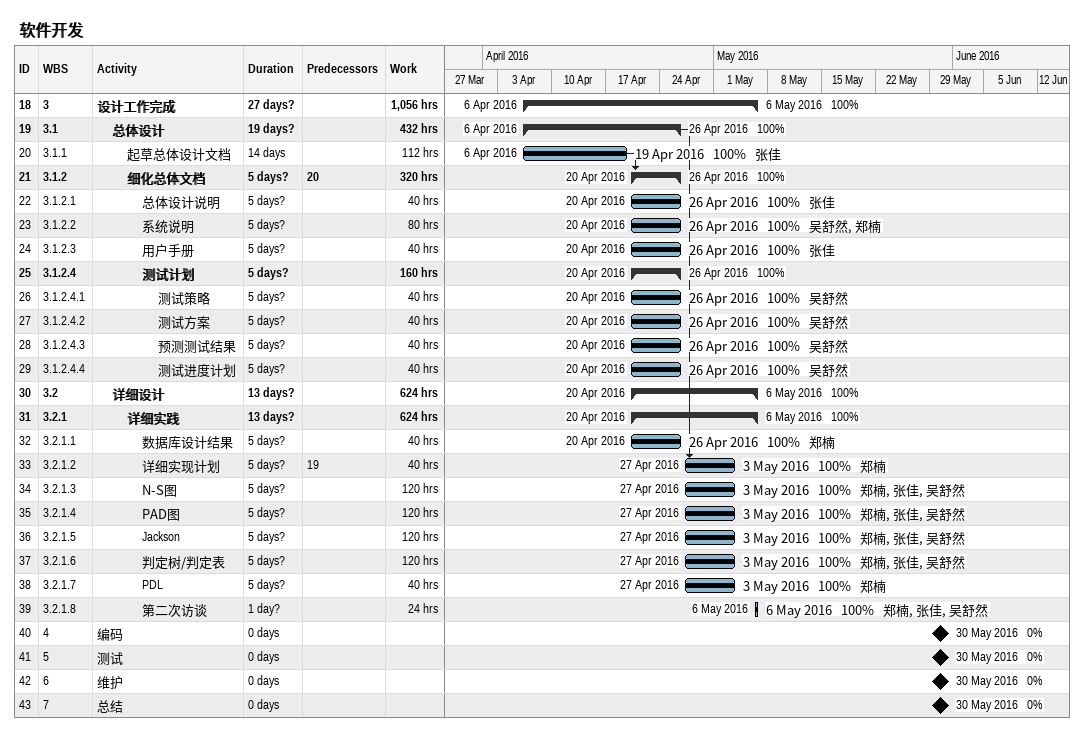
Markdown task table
软件开发

| ID | WBS | Task | Duration | Start | Finish | Predecessors | Resources | % complete | Work (h) |
|---|---|---|---|---|---|---|---|---|---|
| 18 | 3 | **设计工作完成** | 27d? | 2016-04-06 | 2016-05-06 |  |  | 100 | 1056 |
| 19 | 3.1 | **总体设计** | 19d? | 2016-04-06 | 2016-04-26 |  |  | 100 | 432 |
| 20 | 3.1.1 | 起草总体设计文档 | 14d | 2016-04-06 | 2016-04-19 |  | 张佳 | 100 | 112 |
| 21 | 3.1.2 | **细化总体文档** | 5d? | 2016-04-20 | 2016-04-26 | 20 |  | 100 | 320 |
| 22 | 3.1.2.1 | 总体设计说明 | 5d? | 2016-04-20 | 2016-04-26 |  | 张佳 | 100 | 40 |
| 23 | 3.1.2.2 | 系统说明 | 5d? | 2016-04-20 | 2016-04-26 |  | 吴舒然, 郑楠 | 100 | 80 |
| 24 | 3.1.2.3 | 用户手册 | 5d? | 2016-04-20 | 2016-04-26 |  | 张佳 | 100 | 40 |
| 25 | 3.1.2.4 | **测试计划** | 5d? | 2016-04-20 | 2016-04-26 |  |  | 100 | 160 |
| 26 | 3.1.2.4.1 | 测试策略 | 5d? | 2016-04-20 | 2016-04-26 |  | 吴舒然 | 100 | 40 |
| 27 | 3.1.2.4.2 | 测试方案 | 5d? | 2016-04-20 | 2016-04-26 |  | 吴舒然 | 100 | 40 |
| 28 | 3.1.2.4.3 | 预测测试结果 | 5d? | 2016-04-20 | 2016-04-26 |  | 吴舒然 | 100 | 40 |
| 29 | 3.1.2.4.4 | 测试进度计划 | 5d? | 2016-04-20 | 2016-04-26 |  | 吴舒然 | 100 | 40 |
| 30 | 3.2 | **详细设计** | 13d? | 2016-04-20 | 2016-05-06 |  |  | 100 | 624 |
| 31 | 3.2.1 | **详细实践** | 13d? | 2016-04-20 | 2016-05-06 |  |  | 100 | 624 |
| 32 | 3.2.1.1 | 数据库设计结果 | 5d? | 2016-04-20 | 2016-04-26 |  | 郑楠 | 100 | 40 |
| 33 | 3.2.1.2 | 详细实现计划 | 5d? | 2016-04-27 | 2016-05-03 | 19 | 郑楠 | 100 | 40 |
| 34 | 3.2.1.3 | N-S图 | 5d? | 2016-04-27 | 2016-05-03 |  | 郑楠, 张佳, 吴舒然 | 100 | 120 |
| 35 | 3.2.1.4 | PAD图 | 5d? | 2016-04-27 | 2016-05-03 |  | 郑楠, 张佳, 吴舒然 | 100 | 120 |
| 36 | 3.2.1.5 | Jackson | 5d? | 2016-04-27 | 2016-05-03 |  | 郑楠, 张佳, 吴舒然 | 100 | 120 |
| 37 | 3.2.1.6 | 判定树/判定表 | 5d? | 2016-04-27 | 2016-05-03 |  | 郑楠, 张佳, 吴舒然 | 100 | 120 |
| 38 | 3.2.1.7 | PDL | 5d? | 2016-04-27 | 2016-05-03 |  | 郑楠 | 100 | 40 |
| 39 | 3.2.1.8 | 第二次访谈 | 1d? | 2016-05-06 | 2016-05-06 |  | 郑楠, 张佳, 吴舒然 | 100 | 24 |
| 40 | 4 | 编码 | 0d | 2016-05-30 | 2016-05-30 |  |  | 0 |  |
| 41 | 5 | 测试 | 0d | 2016-05-30 | 2016-05-30 |  |  | 0 |  |
| 42 | 6 | 维护 | 0d | 2016-05-30 | 2016-05-30 |  |  | 0 |  |
| 43 | 7 | 总结 | 0d | 2016-05-30 | 2016-05-30 |  |  | 0 |  |
